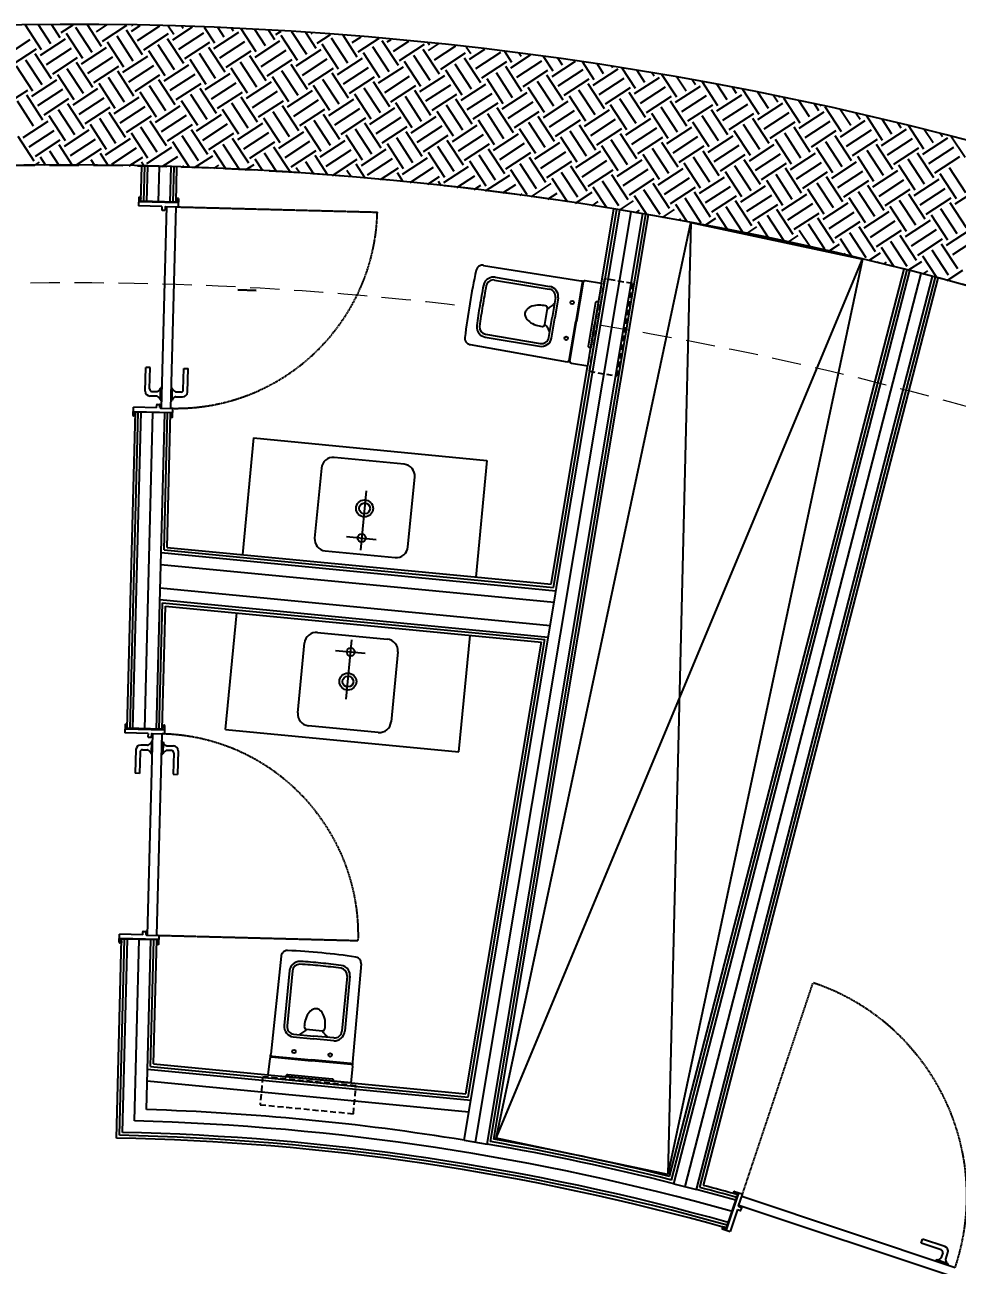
# Model space of a CAD drawing. Header units: millimetres. Extents: x 132785 to 150483, y 90225 to 103753.
# Drawn here: x 135701 to 136099, y 94229 to 94759 of the extents above; entities that cross this region are included whole.
import ezdxf
from ezdxf.enums import TextEntityAlignment as Align

# ---------------------------------------------------------------- set-up
doc = ezdxf.new("R2010")
doc.units = ezdxf.units.MM
doc.linetypes.add('061-GZM-AP-100$0$DASHDOTX2', pattern=[50.8, 25.4, -12.7, 0, -12.7])
doc.linetypes.add('061-GZM-AP-100$0$HIDDEN', pattern=[0.375, 0.25, -0.125])
for name, color, linetype in [('061-GZM-AP-100$0$A-door-tag', 223, 'Continuous'), ('061-GZM-AP-100$0$A-kapi', 2, 'Continuous'), ('061-GZM-AP-100$0$A-wc', 11, 'Continuous')]:
    doc.layers.add(name, color=color, linetype=linetype)
doc.layers.add('061-GZM-AP-100$0$A-kiris', color=252, linetype='Continuous', lineweight=0)
doc.styles.add('061-GZM-AP-100$0$romans', font='romans.shx')

msp = doc.modelspace()

# ---------------------------------------------------------------- linework, layer by layer
at = {"color": 253}
for p, q in [((135708.516, 94747.997), (135701.601, 94758.584)), ((135712.503, 94750.601), (135707.249, 94758.646)), ((135716.491, 94753.205), (135712.911, 94758.686)), ((135716.952, 94755.402), (135722.011, 94758.707)), ((135726.094, 94744.308), (135719.149, 94754.941)), ((135730.081, 94746.913), (135723.136, 94757.546)), ((135734.069, 94749.517), (135728.078, 94758.69)), ((135731.925, 94755.702), (135736.404, 94758.627)), ((135734.53, 94751.714), (135744.942, 94758.515)), ((135751.646, 94745.829), (135744.702, 94756.462)), ((135746.899, 94756.001), (135750.594, 94758.414)), ((135747.36, 94758.198), (135747.177, 94758.478)), ((135749.503, 94752.013), (135759.013, 94758.225)), ((135752.107, 94748.026), (135762.74, 94754.971)), ((135764.938, 94754.51), (135762.573, 94758.131)), ((135764.477, 94752.312), (135772.894, 94757.81)), ((135767.081, 94748.325), (135777.714, 94755.27)), ((135768.925, 94757.114), (135768.373, 94757.959)), ((135782.515, 94750.821), (135778.073, 94757.622)), ((135782.054, 94748.624), (135792.687, 94755.569)), ((135786.503, 94753.426), (135783.914, 94757.39)), ((135790.49, 94756.03), (135789.769, 94757.133)), ((135800.093, 94747.133), (135793.682, 94756.95)), ((135804.08, 94749.737), (135799.563, 94756.654)), ((135808.068, 94752.342), (135805.46, 94756.335)), ((135808.529, 94754.539), (135810.805, 94756.025)), ((135821.658, 94746.049), (135815.323, 94755.749)), ((135825.646, 94748.653), (135821.262, 94755.365)), ((135823.502, 94754.838), (135824.023, 94755.178)), ((135693.082, 94745.5), (135703.715, 94752.445)), ((135708.055, 94745.799), (135718.688, 94752.744)), ((135743.672, 94740.62), (135736.727, 94751.253)), ((135747.659, 94743.224), (135740.714, 94753.857)), ((135765.237, 94739.536), (135758.292, 94750.169)), ((135769.224, 94742.14), (135762.279, 94752.773)), ((135769.685, 94744.338), (135780.318, 94751.282)), ((135784.659, 94744.637), (135795.292, 94751.581)), ((135799.632, 94744.936), (135810.265, 94751.881)), ((135817.671, 94743.445), (135810.726, 94754.078)), ((135826.107, 94750.851), (135831.877, 94754.62)), ((135835.248, 94739.757), (135828.304, 94750.39)), ((135839.236, 94742.361), (135832.291, 94752.994)), ((135843.223, 94744.965), (135837.179, 94754.219)), ((135841.08, 94751.15), (135844.843, 94753.608)), ((135843.684, 94747.162), (135852.55, 94752.953)), ((135860.801, 94741.277), (135853.856, 94751.91)), ((135856.053, 94751.449), (135857.658, 94752.497)), ((135858.658, 94747.461), (135865.276, 94751.784)), ((135861.262, 94743.474), (135871.895, 94750.419)), ((135874.092, 94749.958), (135873.425, 94750.979)), ((135873.631, 94747.76), (135877.859, 94750.522)), ((135876.235, 94743.773), (135885.342, 94749.721)), ((135695.686, 94741.513), (135706.319, 94748.458)), ((135712.803, 94735.628), (135705.858, 94746.261)), ((135710.659, 94741.812), (135721.292, 94748.757)), ((135713.264, 94737.825), (135723.897, 94744.769)), ((135725.633, 94742.111), (135736.266, 94749.056)), ((135728.237, 94738.124), (135738.87, 94745.069)), ((135743.211, 94738.423), (135753.844, 94745.368)), ((135761.249, 94736.932), (135754.305, 94747.565)), ((135782.814, 94735.848), (135775.87, 94746.481)), ((135786.802, 94738.452), (135779.857, 94749.085)), ((135787.263, 94740.649), (135797.896, 94747.594)), ((135804.38, 94734.764), (135797.435, 94745.397)), ((135802.236, 94740.948), (135812.869, 94747.893)), ((135817.21, 94741.248), (135827.843, 94748.192)), ((135819.814, 94737.26), (135830.447, 94744.205)), ((135834.787, 94737.559), (135845.42, 94744.504)), ((135852.826, 94736.068), (135845.882, 94746.701)), ((135856.814, 94738.673), (135849.869, 94749.306)), ((135874.391, 94734.984), (135867.447, 94745.617)), ((135878.379, 94737.589), (135871.434, 94748.222)), ((135878.84, 94739.786), (135889.473, 94746.73)), ((135895.956, 94733.9), (135889.012, 94744.533)), ((135891.67, 94746.269), (135889.734, 94749.233)), ((135891.209, 94744.072), (135897.704, 94748.314)), ((135893.813, 94740.085), (135904.446, 94747.03)), ((135909.248, 94742.581), (135906.171, 94747.292)), ((135908.787, 94740.384), (135917.21, 94745.885)), ((135913.235, 94745.185), (135912.368, 94746.512)), ((135926.825, 94738.893), (135922.739, 94745.15)), ((135930.813, 94741.497), (135928.986, 94744.294)), ((135704.828, 94730.419), (135697.883, 94741.052)), ((135708.815, 94733.023), (135701.87, 94743.656)), ((135726.393, 94729.335), (135719.448, 94739.968)), ((135730.38, 94731.939), (135723.436, 94742.572)), ((135730.841, 94734.136), (135741.474, 94741.081)), ((135747.958, 94728.251), (135741.013, 94738.884)), ((135745.815, 94734.436), (135756.448, 94741.38)), ((135760.788, 94734.735), (135771.421, 94741.679)), ((135778.827, 94733.244), (135771.882, 94743.877)), ((135796.405, 94729.555), (135789.46, 94740.188)), ((135800.392, 94732.16), (135793.447, 94742.793)), ((135804.841, 94736.961), (135815.474, 94743.906)), ((135817.97, 94728.471), (135811.025, 94739.104)), ((135821.957, 94731.076), (135815.013, 94741.709)), ((135822.418, 94733.273), (135833.051, 94740.218)), ((135837.392, 94733.572), (135848.025, 94740.517)), ((135852.365, 94733.871), (135862.998, 94740.816)), ((135870.404, 94732.38), (135863.459, 94743.013)), ((135887.982, 94728.692), (135881.037, 94739.325)), ((135891.969, 94731.296), (135885.024, 94741.929)), ((135896.417, 94736.097), (135907.05, 94743.042)), ((135913.534, 94730.212), (135906.589, 94740.845)), ((135911.391, 94736.397), (135922.024, 94743.341)), ((135913.995, 94732.409), (135924.628, 94739.354)), ((135926.364, 94736.696), (135936.391, 94743.244)), ((135928.969, 94732.708), (135939.602, 94739.653)), ((135944.403, 94735.205), (135939.442, 94742.801)), ((135943.942, 94733.007), (135954.575, 94739.952)), ((135948.391, 94737.809), (135945.741, 94741.866)), ((135952.378, 94740.413), (135952.059, 94740.901)), ((135961.981, 94731.516), (135956.283, 94740.24)), ((135965.968, 94734.121), (135962.635, 94739.224)), ((135704.367, 94728.222), (135715, 94735.166)), ((135722.406, 94726.731), (135715.461, 94737.364)), ((135739.983, 94723.042), (135733.039, 94733.675)), ((135743.971, 94725.647), (135737.026, 94736.28)), ((135748.419, 94730.448), (135759.052, 94737.393)), ((135765.536, 94724.563), (135758.591, 94735.196)), ((135763.393, 94730.747), (135774.026, 94737.692)), ((135765.997, 94726.76), (135776.63, 94733.705)), ((135778.366, 94731.046), (135788.999, 94737.991)), ((135780.97, 94727.059), (135791.603, 94734.004)), ((135795.944, 94727.358), (135806.577, 94734.303)), ((135813.982, 94725.867), (135807.038, 94736.5)), ((135835.548, 94724.783), (135828.603, 94735.416)), ((135839.535, 94727.387), (135832.59, 94738.02)), ((135839.996, 94729.585), (135850.629, 94736.529)), ((135857.113, 94723.699), (135850.168, 94734.332)), ((135854.969, 94729.884), (135865.602, 94736.828)), ((135869.943, 94730.183), (135880.576, 94737.127)), ((135905.559, 94725.003), (135898.615, 94735.636)), ((135909.547, 94727.608), (135902.602, 94738.241)), ((135927.125, 94723.919), (135920.18, 94734.552)), ((135931.112, 94726.524), (135924.167, 94737.157)), ((135931.573, 94728.721), (135942.206, 94735.666)), ((135946.546, 94729.02), (135957.179, 94735.965)), ((135961.52, 94729.319), (135972.153, 94736.264)), ((135969.956, 94736.725), (135969.008, 94738.176)), ((135979.559, 94727.828), (135973.268, 94737.46)), ((135983.546, 94730.432), (135979.675, 94736.359)), ((135987.533, 94733.037), (135986.103, 94735.227)), ((135997.136, 94724.14), (135990.4, 94734.453)), ((135691.998, 94723.935), (135702.631, 94730.88)), ((135709.114, 94718.05), (135702.17, 94728.683)), ((135706.971, 94724.234), (135717.604, 94731.179)), ((135721.945, 94724.533), (135732.578, 94731.478)), ((135757.561, 94719.354), (135750.616, 94729.987)), ((135761.548, 94721.958), (135754.604, 94732.591)), ((135779.126, 94718.27), (135772.181, 94728.903)), ((135783.114, 94720.874), (135776.169, 94731.507)), ((135783.575, 94723.072), (135794.208, 94730.016)), ((135798.548, 94723.371), (135809.181, 94730.315)), ((135813.521, 94723.67), (135824.154, 94730.615)), ((135831.56, 94722.179), (135824.615, 94732.812)), ((135849.138, 94718.491), (135842.193, 94729.124)), ((135853.125, 94721.095), (135846.181, 94731.728)), ((135857.574, 94725.896), (135868.207, 94732.841)), ((135874.69, 94720.011), (135867.746, 94730.644)), ((135872.547, 94726.195), (135883.18, 94733.14)), ((135875.151, 94722.208), (135885.784, 94729.153)), ((135887.521, 94726.494), (135898.154, 94733.439)), ((135890.125, 94722.507), (135900.758, 94729.452)), ((135905.098, 94722.806), (135915.731, 94729.751)), ((135923.137, 94721.315), (135916.192, 94731.948)), ((135940.715, 94717.627), (135933.77, 94728.26)), ((135944.702, 94720.231), (135937.758, 94730.864)), ((135948.69, 94722.835), (135941.745, 94733.468)), ((135949.151, 94725.033), (135959.784, 94731.977)), ((135966.267, 94719.147), (135959.323, 94729.78)), ((135964.124, 94725.332), (135974.757, 94732.276)), ((135966.728, 94721.344), (135977.361, 94728.289)), ((135979.098, 94725.631), (135989.731, 94732.576)), ((135981.702, 94721.643), (135992.335, 94728.588)), ((135996.675, 94721.943), (136007.308, 94728.887)), ((136001.124, 94726.744), (135996.864, 94733.266)), ((136005.111, 94729.348), (136003.349, 94732.046)), ((136005.572, 94731.546), (136005.661, 94731.604)), ((136014.714, 94720.452), (136007.769, 94731.085)), ((136018.701, 94723.056), (136014.207, 94729.937)), ((136022.689, 94725.66), (136020.752, 94728.625)), ((135705.127, 94715.446), (135698.182, 94726.079)), ((135709.575, 94720.247), (135720.208, 94727.192)), ((135726.692, 94714.362), (135719.747, 94724.995)), ((135724.549, 94720.546), (135735.182, 94727.491)), ((135727.153, 94716.559), (135737.786, 94723.503)), ((135739.522, 94720.845), (135750.155, 94727.79)), ((135742.127, 94716.858), (135752.76, 94723.803)), ((135757.1, 94717.157), (135767.733, 94724.102)), ((135775.139, 94715.666), (135768.194, 94726.299)), ((135796.704, 94714.582), (135789.759, 94725.215)), ((135800.691, 94717.186), (135793.747, 94727.819)), ((135801.152, 94719.383), (135811.785, 94726.328)), ((135818.269, 94713.498), (135811.324, 94724.131)), ((135816.126, 94719.682), (135826.759, 94726.627)), ((135831.099, 94719.982), (135841.732, 94726.926)), ((135848.677, 94716.293), (135859.31, 94723.238)), ((135866.716, 94714.802), (135859.771, 94725.435)), ((135870.703, 94717.407), (135863.758, 94728.04)), ((135888.281, 94713.718), (135881.336, 94724.351)), ((135892.268, 94716.323), (135885.323, 94726.956)), ((135892.729, 94718.52), (135903.362, 94725.464)), ((135909.846, 94712.634), (135902.901, 94723.267)), ((135907.703, 94718.819), (135918.336, 94725.764)), ((135922.676, 94719.118), (135933.309, 94726.063)), ((135958.293, 94713.939), (135951.348, 94724.572)), ((135962.28, 94716.543), (135955.335, 94727.176)), ((135979.858, 94712.855), (135972.913, 94723.488)), ((135983.845, 94715.459), (135976.9, 94726.092)), ((135984.306, 94717.656), (135994.939, 94724.601)), ((135999.28, 94717.955), (136009.913, 94724.9)), ((136014.253, 94718.254), (136024.886, 94725.199)), ((136023.15, 94727.857), (136023.477, 94728.071)), ((136032.292, 94716.763), (136025.347, 94727.396)), ((136036.279, 94719.368), (136031.711, 94726.362)), ((136040.267, 94721.972), (136038.317, 94724.957)), ((136040.728, 94724.169), (136041.035, 94724.37)), ((136049.87, 94713.075), (136042.925, 94723.708)), ((135718.717, 94709.153), (135711.773, 94719.786)), ((135722.705, 94711.757), (135715.76, 94722.39)), ((135740.282, 94708.069), (135733.338, 94718.702)), ((135744.27, 94710.673), (135737.325, 94721.306)), ((135744.731, 94712.87), (135755.364, 94719.815)), ((135759.704, 94713.17), (135770.337, 94720.114)), ((135774.678, 94713.469), (135785.311, 94720.413)), ((135792.716, 94711.978), (135785.772, 94722.611)), ((135810.294, 94708.289), (135803.349, 94718.922)), ((135814.282, 94710.894), (135807.337, 94721.527)), ((135818.73, 94715.695), (135829.363, 94722.64)), ((135831.859, 94707.205), (135824.915, 94717.838)), ((135835.847, 94709.81), (135828.902, 94720.443)), ((135833.703, 94715.994), (135844.336, 94722.939)), ((135836.308, 94712.007), (135846.941, 94718.952)), ((135851.281, 94712.306), (135861.914, 94719.251)), ((135866.255, 94712.605), (135876.888, 94719.55)), ((135884.293, 94711.114), (135877.349, 94721.747)), ((135901.871, 94707.426), (135894.926, 94718.059)), ((135905.859, 94710.03), (135898.914, 94720.663)), ((135910.307, 94714.831), (135920.94, 94721.776)), ((135927.424, 94708.946), (135920.479, 94719.579)), ((135925.28, 94715.131), (135935.913, 94722.075)), ((135927.885, 94711.143), (135938.518, 94718.088)), ((135940.254, 94715.43), (135950.887, 94722.374)), ((135942.858, 94711.442), (135953.491, 94718.387)), ((135957.832, 94711.741), (135968.465, 94718.686)), ((135975.87, 94710.25), (135968.926, 94720.883)), ((135997.435, 94709.166), (135990.491, 94719.799)), ((136001.423, 94711.771), (135994.478, 94722.404)), ((136001.884, 94713.968), (136012.517, 94720.913)), ((136019.001, 94708.082), (136012.056, 94718.715)), ((136016.857, 94714.267), (136027.49, 94721.212)), ((136031.831, 94714.566), (136042.464, 94721.511)), ((136053.857, 94715.679), (136049.379, 94722.535)), ((136049.409, 94710.878), (136060.042, 94717.822)), ((136057.844, 94718.284), (136056.049, 94721.032)), ((136058.305, 94720.481), (136058.346, 94720.507)), ((136067.447, 94709.387), (136060.509, 94720.01)), ((136071.435, 94711.991), (136067.22, 94718.444)), ((135700.679, 94710.644), (135711.312, 94717.589)), ((135703.283, 94706.657), (135713.916, 94713.601)), ((135718.256, 94706.956), (135728.889, 94713.9)), ((135736.295, 94705.465), (135729.35, 94716.098)), ((135753.873, 94701.776), (135746.928, 94712.409)), ((135757.86, 94704.381), (135750.915, 94715.014)), ((135761.848, 94706.985), (135754.903, 94717.618)), ((135762.309, 94709.182), (135772.942, 94716.127)), ((135779.425, 94703.297), (135772.481, 94713.93)), ((135777.282, 94709.481), (135787.915, 94716.426)), ((135779.886, 94705.494), (135790.519, 94712.439)), ((135792.255, 94709.78), (135802.888, 94716.725)), ((135794.86, 94705.793), (135805.493, 94712.738)), ((135809.833, 94706.092), (135820.466, 94713.037)), ((135827.872, 94704.601), (135820.927, 94715.234)), ((135849.437, 94703.517), (135842.492, 94714.15)), ((135853.424, 94706.121), (135846.48, 94716.754)), ((135853.885, 94708.319), (135864.518, 94715.263)), ((135871.002, 94702.433), (135864.057, 94713.066)), ((135868.859, 94708.618), (135879.492, 94715.562)), ((135883.832, 94708.917), (135894.465, 94715.861)), ((135919.449, 94703.737), (135912.504, 94714.37)), ((135923.436, 94706.342), (135916.492, 94716.975)), ((135941.014, 94702.653), (135934.069, 94713.286)), ((135945.001, 94705.258), (135938.057, 94715.891)), ((135945.462, 94707.455), (135956.095, 94714.4)), ((135960.436, 94707.754), (135971.069, 94714.699)), ((135975.409, 94708.053), (135986.042, 94714.998)), ((135993.448, 94706.562), (135986.503, 94717.195)), ((136011.026, 94702.874), (136004.081, 94713.507)), ((136015.013, 94705.478), (136008.068, 94716.111)), ((136019.462, 94710.28), (136030.095, 94717.224)), ((136032.591, 94701.79), (136025.646, 94712.423)), ((136036.578, 94704.394), (136029.634, 94715.027)), ((136034.435, 94710.579), (136045.068, 94717.523)), ((136037.039, 94706.591), (136047.672, 94713.536)), ((136052.013, 94706.89), (136062.646, 94713.835)), ((136066.986, 94707.189), (136077.619, 94714.134)), ((136075.422, 94714.595), (136073.956, 94716.841)), ((136085.025, 94705.698), (136078.46, 94715.75)), ((136089.012, 94708.303), (136085.238, 94714.081)), ((136093, 94710.907), (136092.043, 94712.372)), ((135705.426, 94700.472), (135698.481, 94711.105)), ((135705.887, 94702.669), (135716.52, 94709.614)), ((135721.748, 94698.707), (135716.059, 94707.417)), ((135720.861, 94702.968), (135731.494, 94709.913)), ((135735.834, 94703.267), (135746.467, 94710.212)), ((135771.45, 94698.088), (135764.506, 94708.721)), ((135775.438, 94700.692), (135768.493, 94711.325)), ((135793.016, 94697.004), (135786.071, 94707.637)), ((135797.003, 94699.608), (135790.058, 94710.241)), ((135797.464, 94701.806), (135808.097, 94708.75)), ((135812.437, 94702.105), (135823.07, 94709.049)), ((135827.411, 94702.404), (135838.044, 94709.349)), ((135845.45, 94700.913), (135838.505, 94711.546)), ((135863.027, 94697.225), (135856.083, 94707.858)), ((135867.015, 94699.829), (135860.07, 94710.462)), ((135871.463, 94704.63), (135882.096, 94711.575)), ((135888.58, 94698.745), (135881.635, 94709.378)), ((135886.437, 94704.929), (135897.07, 94711.874)), ((135889.041, 94700.942), (135899.674, 94707.887)), ((135901.41, 94705.228), (135912.043, 94712.173)), ((135904.014, 94701.241), (135914.647, 94708.186)), ((135918.988, 94701.54), (135929.621, 94708.485)), ((135937.027, 94700.049), (135930.082, 94710.682)), ((135958.592, 94698.965), (135951.647, 94709.598)), ((135962.579, 94701.569), (135955.634, 94712.202)), ((135963.04, 94703.767), (135973.673, 94710.711)), ((135980.157, 94697.881), (135973.212, 94708.514)), ((135978.014, 94704.066), (135988.647, 94711.01)), ((135992.987, 94704.365), (136003.62, 94711.31)), ((135995.591, 94700.377), (136006.224, 94707.322)), ((136010.565, 94700.677), (136021.198, 94707.621)), ((136028.604, 94699.186), (136021.659, 94709.819)), ((136050.169, 94698.102), (136043.224, 94708.735)), ((136054.156, 94700.706), (136047.211, 94711.339)), ((136054.617, 94702.903), (136065.25, 94709.848)), ((136071.734, 94697.018), (136064.789, 94707.651)), ((136069.591, 94703.202), (136080.224, 94710.147)), ((136084.564, 94703.501), (136095.197, 94710.446)), ((136102.603, 94702.01), (136096.594, 94711.21)), ((135710.396, 94698.669), (135708.084, 94702.208)), ((135716.064, 94698.699), (135712.072, 94704.813)), ((135723.465, 94698.981), (135734.098, 94705.926)), ((135736.975, 94698.617), (135733.637, 94703.729)), ((135738.438, 94699.28), (135749.071, 94706.225)), ((135745.938, 94698.49), (135751.676, 94702.237)), ((135753.412, 94699.579), (135764.045, 94706.524)), ((135759.977, 94698.179), (135766.649, 94702.537)), ((135773.819, 94697.739), (135781.622, 94702.836)), ((135787.207, 94697.188), (135782.083, 94705.033)), ((135808.817, 94696.036), (135803.649, 94703.949)), ((135814.581, 94695.92), (135807.636, 94706.553)), ((135815.042, 94698.117), (135825.675, 94705.062)), ((135830.648, 94694.544), (135825.214, 94702.865)), ((135830.015, 94698.416), (135840.648, 94705.361)), ((135844.989, 94698.716), (135855.622, 94705.66)), ((135862.566, 94695.027), (135873.199, 94701.972)), ((135880.605, 94693.536), (135873.66, 94704.169)), ((135884.593, 94696.141), (135877.648, 94706.774)), ((135902.17, 94692.452), (135895.226, 94703.085)), ((135906.158, 94695.057), (135899.213, 94705.69)), ((135906.619, 94697.254), (135917.252, 94704.198)), ((135923.735, 94691.368), (135916.791, 94702.001)), ((135921.592, 94697.553), (135932.225, 94704.498)), ((135936.566, 94697.852), (135947.199, 94704.797)), ((135954.604, 94696.361), (135947.66, 94706.994)), ((135972.182, 94692.673), (135965.237, 94703.306)), ((135976.169, 94695.277), (135969.225, 94705.91)), ((135980.618, 94700.078), (135991.251, 94707.023)), ((135993.747, 94691.589), (135986.802, 94702.222)), ((135997.735, 94694.193), (135990.79, 94704.826)), ((135998.196, 94696.39), (136008.829, 94703.335)), ((136013.169, 94696.689), (136023.802, 94703.634)), ((136028.143, 94696.988), (136038.776, 94703.933)), ((136046.181, 94695.497), (136039.237, 94706.13)), ((136063.759, 94691.809), (136056.814, 94702.442)), ((136067.746, 94694.413), (136060.802, 94705.046)), ((136072.195, 94699.215), (136082.828, 94706.159)), ((136089.311, 94693.329), (136082.367, 94703.962)), ((136087.168, 94699.514), (136097.801, 94706.459)), ((136089.773, 94695.526), (136100.406, 94702.471)), ((135705.503, 94698.626), (135707.623, 94700.011)), ((135731.252, 94698.67), (135729.649, 94701.124)), ((135750.915, 94683.392), (135751.307, 94698.387)), ((135752.308, 94698.366), (135751.215, 94700.04)), ((135752.164, 94683.36), (135752.557, 94698.36)), ((135753.414, 94683.327), (135753.807, 94698.333)), ((135763.411, 94683.065), (135763.803, 94698.071)), ((135764.66, 94683.032), (135765.053, 94698.033)), ((135765.91, 94683), (135766.302, 94697.995)), ((135768.306, 94697.93), (135769.253, 94698.549)), ((135782.033, 94697.416), (135784.227, 94698.848)), ((135795.576, 94696.78), (135799.2, 94699.147)), ((135802.901, 94696.384), (135799.661, 94701.345)), ((135818.712, 94695.401), (135817.239, 94697.656)), ((135824.672, 94694.985), (135821.226, 94700.261)), ((135832.619, 94694.429), (135843.252, 94701.374)), ((135840.648, 94693.75), (135838.804, 94696.572)), ((135846.67, 94693.238), (135842.791, 94699.177)), ((135847.593, 94694.728), (135858.226, 94701.673)), ((135853.136, 94692.66), (135860.83, 94697.686)), ((135865.791, 94691.445), (135875.804, 94697.985)), ((135880.144, 94691.339), (135890.777, 94698.284)), ((135898.183, 94689.848), (135891.238, 94700.481)), ((135915.761, 94686.16), (135908.816, 94696.793)), ((135919.748, 94688.764), (135912.803, 94699.397)), ((135924.196, 94693.565), (135934.829, 94700.51)), ((135941.313, 94687.68), (135934.368, 94698.313)), ((135939.17, 94693.865), (135949.803, 94700.809)), ((135941.774, 94689.877), (135952.407, 94696.822)), ((135954.143, 94694.164), (135964.776, 94701.108)), ((135956.748, 94690.176), (135967.381, 94697.121)), ((135971.721, 94690.475), (135982.354, 94697.42)), ((135989.76, 94688.984), (135982.815, 94699.617)), ((136011.325, 94687.9), (136004.38, 94698.533)), ((136015.312, 94690.505), (136008.368, 94701.138)), ((136015.773, 94692.702), (136026.406, 94699.647)), ((136032.89, 94686.816), (136025.945, 94697.449)), ((136030.747, 94693.001), (136041.38, 94699.946)), ((136045.72, 94693.3), (136056.353, 94700.245)), ((136063.298, 94689.612), (136073.931, 94696.556)), ((136081.337, 94688.121), (136074.392, 94698.754)), ((136085.324, 94690.725), (136078.379, 94701.358)), ((136102.902, 94687.037), (136095.957, 94697.67)), ((135856.747, 94692.325), (135856.382, 94692.884)), ((135862.817, 94691.74), (135860.369, 94695.488)), ((135873.313, 94690.669), (135878.408, 94693.997)), ((135879.092, 94690.046), (135877.947, 94691.8)), ((135885.734, 94689.302), (135893.381, 94694.296)), ((135898.016, 94687.843), (135908.355, 94694.595)), ((135932.918, 94683.115), (135926.394, 94693.104)), ((135937.326, 94685.076), (135930.381, 94695.709)), ((135954.903, 94681.387), (135947.959, 94692.02)), ((135958.891, 94683.992), (135951.946, 94694.625)), ((135959.352, 94686.189), (135969.985, 94693.134)), ((135974.325, 94686.488), (135984.958, 94693.433)), ((135989.299, 94686.787), (135999.932, 94693.732)), ((136007.338, 94685.296), (136000.393, 94695.929)), ((136024.915, 94681.608), (136017.971, 94692.241)), ((136028.903, 94684.212), (136021.958, 94694.845)), ((136033.351, 94689.014), (136043.984, 94695.958)), ((136050.468, 94683.128), (136043.523, 94693.761)), ((136048.325, 94689.313), (136058.958, 94696.257)), ((136050.929, 94685.325), (136061.562, 94692.27)), ((136065.902, 94685.624), (136076.535, 94692.569)), ((136080.876, 94685.923), (136091.509, 94692.868)), ((136098.914, 94684.432), (136091.97, 94695.065)), ((135893.12, 94688.437), (135895.986, 94690.309)), ((135905.32, 94686.925), (135910.959, 94690.608)), ((135912.576, 94685.976), (135913.563, 94686.621)), ((135917.387, 94685.326), (135925.933, 94690.907)), ((135924.565, 94684.325), (135928.537, 94686.92)), ((135936.426, 94682.592), (135943.51, 94687.219)), ((135949.781, 94680.521), (135943.971, 94689.416)), ((135972.481, 94677.699), (135965.536, 94688.332)), ((135976.469, 94680.303), (135969.524, 94690.936)), ((135976.93, 94682.501), (135987.563, 94689.445)), ((135994.046, 94676.615), (135987.102, 94687.248)), ((135991.903, 94682.8), (136002.536, 94689.744)), ((136006.877, 94683.099), (136017.51, 94690.044)), ((136009.481, 94679.111), (136020.114, 94686.056)), ((136024.454, 94679.411), (136035.087, 94686.355)), ((136042.493, 94677.92), (136035.548, 94688.553)), ((136046.48, 94680.524), (136039.536, 94691.157)), ((136064.058, 94676.836), (136057.113, 94687.469)), ((136068.045, 94679.44), (136061.101, 94690.073)), ((136068.507, 94681.637), (136079.14, 94688.582)), ((136085.623, 94675.752), (136078.678, 94686.385)), ((136083.48, 94681.936), (136094.113, 94688.881)), ((136098.453, 94682.235), (136109.086, 94689.18)), ((135765.91, 94683), (135750.915, 94683.392)), ((135765.91, 94683), (135750.915, 94683.392)), ((135943.484, 94681.513), (135946.115, 94683.232)), ((135955.149, 94679.652), (135961.088, 94683.531)), ((135966.795, 94677.697), (135961.549, 94685.728)), ((135983.963, 94674.635), (135979.127, 94682.04)), ((135990.059, 94674.011), (135983.114, 94684.644)), ((135994.507, 94678.812), (136005.14, 94685.757)), ((136007.637, 94670.323), (136000.692, 94680.956)), ((136011.624, 94672.927), (136004.679, 94683.56)), ((136012.085, 94675.124), (136022.718, 94682.069)), ((136027.059, 94675.423), (136037.692, 94682.368)), ((136042.032, 94675.722), (136052.665, 94682.667)), ((136060.071, 94674.231), (136053.126, 94684.864)), ((136077.648, 94670.543), (136070.704, 94681.176)), ((136081.636, 94673.147), (136074.691, 94683.78)), ((136086.084, 94677.949), (136096.717, 94684.893)), ((136103.201, 94672.063), (136096.256, 94682.696)), ((135898.666, 94281.004), (135965.098, 94677.988)), ((135900.104, 94282.024), (135966.33, 94677.776)), ((135901.542, 94283.043), (135967.562, 94677.564)), ((135925.969, 94519.9), (135952.768, 94680.04)), ((135927.01, 94518.544), (135954.001, 94679.84)), ((135928.877, 94522.131), (135955.235, 94679.638)), ((135962.092, 94678.498), (135963.692, 94679.543)), ((135973.57, 94676.514), (135978.666, 94679.842)), ((135980.402, 94675.288), (135981.27, 94675.855)), ((135991.699, 94673.186), (135996.243, 94676.154)), ((136001.291, 94671.329), (135996.705, 94678.351)), ((136025.214, 94666.634), (136018.27, 94677.267)), ((136029.202, 94669.239), (136022.257, 94679.872)), ((136029.663, 94671.436), (136040.296, 94678.381)), ((136046.779, 94665.55), (136039.835, 94676.183)), ((136044.636, 94671.735), (136055.269, 94678.68)), ((136059.61, 94672.034), (136070.243, 94678.979)), ((136095.226, 94666.855), (136088.281, 94677.488)), ((136099.214, 94669.459), (136092.269, 94680.092)), ((135902.476, 94283.559), (135985.539, 94674.343)), ((135985.539, 94674.343), (135975.837, 94267.965)), ((135985.539, 94674.343), (136058.901, 94658.75)), ((136058.901, 94658.75), (135985.539, 94674.343)), ((135998.425, 94671.891), (135998.848, 94672.167)), ((136009.549, 94669.676), (136013.821, 94672.466)), ((136018.786, 94667.768), (136014.282, 94674.663)), ((136036.452, 94663.944), (136031.86, 94670.975)), ((136042.792, 94662.946), (136035.847, 94673.579)), ((136047.241, 94667.748), (136057.874, 94674.692)), ((136064.357, 94661.862), (136057.412, 94672.495)), ((136062.214, 94668.047), (136072.847, 94674.991)), ((136064.818, 94664.059), (136075.451, 94671.004)), ((136077.187, 94668.346), (136087.82, 94675.29)), ((136079.792, 94664.358), (136090.425, 94671.303)), ((136094.765, 94664.657), (136105.398, 94671.602)), ((136016.174, 94668.314), (136016.426, 94668.478)), ((136027.131, 94665.99), (136031.399, 94668.778)), ((136033.657, 94664.564), (136034.003, 94664.79)), ((136044.454, 94662.135), (136048.977, 94665.089)), ((136054.298, 94659.846), (136049.438, 94667.287)), ((136060.37, 94659.258), (136053.425, 94669.891)), ((136077.948, 94655.57), (136071.003, 94666.203)), ((136081.935, 94658.174), (136074.99, 94668.807)), ((136082.396, 94660.371), (136093.029, 94667.316)), ((136099.513, 94654.486), (136092.568, 94665.119)), ((136097.369, 94660.67), (136108.002, 94667.615)), ((136050.885, 94660.648), (136051.581, 94661.102)), ((136061.527, 94658.118), (136066.554, 94661.401)), ((136072.329, 94655.463), (136067.015, 94663.598)), ((136090.554, 94650.784), (136084.593, 94659.91)), ((136095.525, 94651.881), (136088.581, 94662.514)), ((135902.476, 94283.559), (136058.901, 94658.75)), ((136058.901, 94658.75), (135975.837, 94267.965)), ((135976.48, 94267.114), (136076.634, 94654.38)), ((136067.867, 94656.57), (136069.159, 94657.414)), ((136078.359, 94653.942), (136084.132, 94657.713)), ((135977.379, 94265.599), (136077.844, 94654.067)), ((135978.278, 94264.082), (136079.054, 94653.754)), ((135987.96, 94261.578), (136088.736, 94651.251)), ((135989.481, 94262.469), (136089.946, 94650.938)), ((135991.002, 94263.358), (136091.156, 94650.625)), ((136084.611, 94652.337), (136086.736, 94653.725)), ((136094.958, 94649.615), (136101.71, 94654.024)), ((135745.025, 94458.462), (135748.559, 94593.423)), ((135746.274, 94458.429), (135749.808, 94593.39)), ((135747.524, 94458.397), (135751.058, 94593.358)), ((135763.554, 94593.031), (135748.559, 94593.423)), ((135759.492, 94533.418), (135761.055, 94593.096)), ((135760.772, 94534.55), (135762.304, 94593.063)), ((135762.052, 94535.683), (135763.554, 94593.031)), ((135799.033, 94582.353), (135794.241, 94532.584)), ((135799.033, 94582.353), (135898.573, 94572.769)), ((135827.937, 94569.524), (135825.061, 94539.662)), ((135863.255, 94571.146), (135833.393, 94574.022)), ((135898.573, 94572.769), (135893.78, 94522.999)), ((135864.877, 94535.828), (135867.752, 94565.69)), ((135757.521, 94458.135), (135759.492, 94533.418)), ((135759.492, 94533.418), (135928.05, 94517.188)), ((135760.772, 94534.55), (135927.01, 94518.544)), ((135762.052, 94535.683), (135925.969, 94519.9)), ((135829.559, 94534.206), (135859.421, 94531.331)), ((135759.361, 94528.407), (135927.223, 94512.244)), ((135927.223, 94512.244), (135928.877, 94522.131)), ((135759.098, 94518.386), (135925.568, 94502.357)), ((135758.77, 94458.102), (135760.182, 94512.003)), ((135758.967, 94513.376), (135924.741, 94497.414)), ((135760.182, 94512.003), (135923.287, 94496.298)), ((135888.803, 94282.655), (135927.223, 94512.244)), ((135760.02, 94458.069), (135761.396, 94510.631)), ((135761.396, 94510.631), (135921.833, 94495.182)), ((135787.052, 94457.929), (135791.845, 94507.699)), ((135826.204, 94499.367), (135856.066, 94496.492)), ((135886.592, 94448.344), (135891.384, 94498.114)), ((135890.611, 94301.031), (135923.287, 94496.298)), ((135817.873, 94465.007), (135820.748, 94494.869)), ((135860.564, 94491.035), (135857.689, 94461.174)), ((135889.57, 94302.387), (135921.833, 94495.182)), ((135760.02, 94458.069), (135745.025, 94458.462)), ((135852.232, 94456.676), (135822.37, 94459.551)), ((135787.052, 94457.929), (135886.592, 94448.344)), ((135740.444, 94283.522), (135742.669, 94368.493)), ((135741.726, 94284.747), (135743.918, 94368.46)), ((135757.664, 94368.1), (135742.669, 94368.493)), ((135743.009, 94285.97), (135745.168, 94368.427)), ((135753.267, 94295.705), (135755.165, 94368.166)), ((135754.999, 94314.089), (135756.414, 94368.133)), ((135756.279, 94315.221), (135757.664, 94368.1)), ((135975.837, 94267.965), (135902.476, 94283.559)), ((135975.837, 94267.965), (135902.476, 94283.559)), ((135888.803, 94282.655), (135898.666, 94281.004)), ((135978.278, 94264.082), (135987.96, 94261.578))]:
    msp.add_line(p, q, dxfattribs=at)
at = {"color": 253, "ltscale": 12}
for p, q in [((135758.412, 94683.196), (135758.805, 94698.21)), ((135893.734, 94281.83), (135960.168, 94678.821)), ((135983.119, 94262.83), (136083.895, 94652.502)), ((135752.522, 94458.266), (135756.056, 94593.227)), ((135748.138, 94290.85), (135750.166, 94368.297))]:
    msp.add_line(p, q, dxfattribs=at)
at = {"color": 253, "linetype": '061-GZM-AP-100$0$DASHDOTX2'}
for p, q in [((135847.093, 94559.799), (135843.957, 94527.232)), ((135838.685, 94540.281), (135851.341, 94539.062)), ((135838.532, 94470.898), (135841.668, 94503.466)), ((135834.004, 94491.662), (135846.659, 94490.444))]:
    msp.add_line(p, q, dxfattribs=at)
at = {"color": 253}
for centre, radius in [((135846.372, 94552.31), 3.616), ((135846.373, 94552.31), 2.312), ((135845.153, 94539.658), 1.737), ((135840.472, 94491.04), 1.737), ((135839.254, 94478.388), 3.616), ((135839.255, 94478.388), 2.312)]:
    msp.add_circle(centre, radius, dxfattribs=at)
for centre, radius, start, end in [((135720.849, 93248.707), 1510, 70.5, 150.5), ((135720.849, 93248.707), 1450, 70.5, 150.5), ((135832.914, 94569.045), 5, 84.5, 174.5), ((135862.775, 94566.169), 5, 354.5, 84.5), ((135830.038, 94539.183), 5, 174.5, 264.5), ((135859.9, 94536.308), 5, 264.5, 354.5), ((135825.725, 94494.39), 5, 84.5, 174.5), ((135855.587, 94491.515), 5, 354.5, 84.5), ((135822.85, 94464.528), 5, 174.5, 264.5), ((135852.712, 94461.653), 5, 264.5, 354.5), ((135720.849, 93248.707), 1047.5, 80.773489, 88.226511), ((135720.849, 93248.707), 1036.25, 74.307834, 88.845574), ((135720.849, 93248.707), 1037.5, 74.307834, 88.776125), ((135720.849, 93248.707), 1035, 74.307834, 88.91519), ((135720.849, 93248.707), 1047.5, 75.773489, 80.226511), ((135720.849, 93248.707), 1048.75, 75.841455, 80.158545), ((135720.849, 93248.707), 1050, 75.909259, 80.090741), ((135720.849, 93248.707), 1048.75, 74.272139, 75.158545), ((135720.849, 93248.707), 1050, 74.260205, 75.090741), ((135720.849, 93248.707), 1047.5, 74.272139, 75.226511)]:
    msp.add_arc(centre, radius, start, end, dxfattribs=at)
at = {"color": 253, "ltscale": 12}
msp.add_arc((135720.849, 93248.707), 1042.5, 74.307834, 88.5, dxfattribs=at)
at = {"layer": '061-GZM-AP-100$0$A-kapi', "color": 253}
for p, q in [((135750.03, 94684.911), (135749.939, 94681.417)), ((135759.859, 94681.157), (135749.939, 94681.417)), ((135750.888, 94685.039), (135750.184, 94685.057)), ((135750.185, 94683.191), (135750.208, 94684.046)), ((135750.208, 94684.046), (135750.862, 94684.029)), ((135750.933, 94684.097), (135750.939, 94684.332)), ((135750.939, 94684.332), (135750.956, 94684.967)), ((135759.859, 94681.157), (135759.824, 94679.788)), ((135761.254, 94680.921), (135761.238, 94680.331)), ((135761.459, 94681.116), (135766.653, 94680.98)), ((135765.932, 94683.839), (135765.938, 94684.074)), ((135765.938, 94684.074), (135765.954, 94684.709)), ((135766.676, 94683.75), (135766, 94683.768)), ((135766.026, 94684.777), (135766.752, 94684.758)), ((135759.97, 94679.634), (135761.069, 94679.605)), ((135761.244, 94680.566), (135761.223, 94679.751)), ((135757.608, 94595.187), (135757.644, 94596.556)), ((135757.798, 94596.702), (135758.898, 94596.674)), ((135759.013, 94595.35), (135759.044, 94596.52)), ((135747.596, 94591.953), (135747.688, 94595.447)), ((135757.608, 94595.187), (135747.688, 94595.447)), ((135748.446, 94591.781), (135747.742, 94591.799)), ((135747.841, 94593.662), (135747.818, 94592.807)), ((135747.818, 94592.807), (135748.472, 94592.79)), ((135747.841, 94593.662), (135764.305, 94593.231)), ((135748.524, 94592.084), (135748.518, 94591.849)), ((135748.54, 94592.718), (135748.524, 94592.084)), ((135759.208, 94595.145), (135764.402, 94595.009)), ((135759.558, 94595.136), (135764.402, 94595.009)), ((135763.526, 94591.956), (135763.509, 94591.321)), ((135763.532, 94592.191), (135763.526, 94591.956)), ((135763.577, 94591.249), (135764.303, 94591.23)), ((135764.279, 94592.241), (135763.604, 94592.259)), ((135764.457, 94591.376), (135764.548, 94594.855)), ((135744.14, 94459.981), (135744.049, 94456.487)), ((135744.998, 94460.108), (135744.294, 94460.127)), ((135744.295, 94458.261), (135744.318, 94459.116)), ((135744.295, 94458.261), (135760.76, 94457.83)), ((135744.318, 94459.116), (135744.971, 94459.099)), ((135745.043, 94459.167), (135745.06, 94459.802)), ((135745.06, 94459.802), (135745.066, 94460.037)), ((135760.042, 94458.909), (135760.048, 94459.144)), ((135760.048, 94459.144), (135760.064, 94459.779)), ((135760.785, 94458.82), (135760.11, 94458.837)), ((135760.136, 94459.847), (135760.862, 94459.828)), ((135761.008, 94459.674), (135760.917, 94456.195)), ((135753.969, 94456.227), (135744.049, 94456.487)), ((135753.969, 94456.227), (135753.934, 94454.858)), ((135754.08, 94454.704), (135755.179, 94454.675)), ((135755.364, 94455.991), (135755.333, 94454.821)), ((135755.569, 94456.185), (135760.763, 94456.049)), ((135755.919, 94456.176), (135760.763, 94456.049)), ((135741.706, 94367.023), (135741.798, 94370.516)), ((135751.718, 94370.257), (135741.798, 94370.516)), ((135741.951, 94368.732), (135741.928, 94367.877)), ((135751.718, 94370.257), (135751.754, 94371.626)), ((135751.908, 94371.772), (135753.008, 94371.743)), ((135753.123, 94370.42), (135753.138, 94371.01)), ((135753.132, 94370.775), (135753.154, 94371.59)), ((135753.318, 94370.215), (135758.512, 94370.079)), ((135742.556, 94366.85), (135741.852, 94366.869)), ((135741.928, 94367.877), (135742.582, 94367.86)), ((135742.644, 94367.553), (135742.628, 94366.918)), ((135742.65, 94367.788), (135742.644, 94367.553)), ((135757.636, 94367.026), (135757.619, 94366.391)), ((135757.642, 94367.261), (135757.636, 94367.026)), ((135757.687, 94366.319), (135758.413, 94366.3)), ((135758.389, 94367.311), (135757.714, 94367.329)), ((136003.803, 94260.026), (136004.033, 94260.714)), ((136004.45, 94259.736), (136003.847, 94259.937)), ((136004.673, 94259.662), (136004.45, 94259.736)), ((136004.975, 94260.347), (136004.761, 94259.706)), ((136005.973, 94254.589), (136007.618, 94259.517)), ((136005.467, 94253.071), (136002.325, 94243.657)), ((136005.467, 94253.071), (136006.766, 94252.637)), ((136006.1, 94254.336), (136006.659, 94254.149)), ((136006.437, 94254.223), (136007.21, 94253.965)), ((136006.956, 94252.732), (136007.304, 94253.776)), ((135999.138, 94245.622), (135998.915, 94244.954)), ((135999.01, 94244.764), (136002.325, 94243.657)), ((135999.829, 94245.465), (135999.226, 94245.666)), ((136000.052, 94245.39), (135999.829, 94245.465)), ((135999.889, 94244.681), (136000.096, 94245.302)), ((136000.7, 94244.411), (135999.889, 94244.681))]:
    msp.add_line(p, q, dxfattribs=at)
at = {"layer": '061-GZM-AP-100$0$A-kapi', "color": 253, "ltscale": 3}
for p, q in [((135766.65, 94682.76), (135750.185, 94683.191)), ((135765.91, 94683), (135750.915, 94683.392)), ((135761.849, 94681.105), (135759.598, 94595.135)), ((135765.857, 94681), (135763.606, 94595.03)), ((135766.676, 94683.75), (135766.65, 94682.76)), ((135766.898, 94684.604), (135766.807, 94681.126)), ((135752.801, 94602.316), (135753.066, 94612.421)), ((135754.867, 94612.373), (135753.066, 94612.421)), ((135754.628, 94603.269), (135754.867, 94612.373)), ((135769.004, 94602.893), (135769.243, 94611.997)), ((135769.243, 94611.997), (135771.043, 94611.95)), ((135770.779, 94601.845), (135771.043, 94611.95)), ((135755.603, 94602.243), (135757.712, 94602.187)), ((135759.213, 94598.644), (135759.344, 94603.646)), ((135764.184, 94598.514), (135764.315, 94603.516)), ((135767.977, 94601.919), (135765.868, 94601.974)), ((135757.66, 94600.186), (135754.75, 94600.263)), ((135765.815, 94599.973), (135768.725, 94599.897)), ((135763.554, 94593.031), (135748.559, 94593.423)), ((135764.279, 94592.241), (135764.305, 94593.231)), ((135760.02, 94458.069), (135745.025, 94458.462)), ((135760.785, 94458.82), (135760.76, 94457.83)), ((135753.708, 94370.205), (135755.959, 94456.175)), ((135757.716, 94370.1), (135759.967, 94456.07)), ((135748.796, 94449.359), (135748.532, 94439.255)), ((135750.571, 94448.312), (135750.332, 94439.208)), ((135753.76, 94451.232), (135750.849, 94451.308)), ((135751.597, 94449.286), (135753.707, 94449.231)), ((135755.391, 94452.691), (135755.26, 94447.688)), ((135760.362, 94452.561), (135760.231, 94447.558)), ((135763.972, 94448.962), (135761.862, 94449.017)), ((135761.915, 94451.018), (135764.825, 94450.942)), ((135764.946, 94447.935), (135764.708, 94438.831)), ((135766.773, 94448.889), (135766.509, 94438.784)), ((135750.332, 94439.208), (135748.532, 94439.255)), ((135764.708, 94438.831), (135766.509, 94438.784)), ((135758.415, 94368.301), (135741.951, 94368.732)), ((135757.664, 94368.1), (135742.669, 94368.493)), ((135758.389, 94367.311), (135758.415, 94368.301)), ((135758.567, 94366.446), (135758.658, 94369.925)), ((136005.914, 94260.034), (136000.7, 94244.411)), ((136005.469, 94259.396), (136000.72, 94245.167)), ((136004.223, 94260.809), (136007.524, 94259.707)), ((136004.975, 94260.347), (136005.914, 94260.034)), ((136007.366, 94258.762), (136098.428, 94228.369)), ((136006.097, 94254.959), (136097.159, 94224.566)), ((136083.843, 94238.709), (136084.413, 94240.418)), ((136092.481, 94235.826), (136083.843, 94238.709)), ((136094.001, 94237.218), (136084.413, 94240.418)), ((136095.264, 94229.938), (136090.518, 94231.522)), ((136093.114, 94234.56), (136092.446, 94232.558)), ((136094.344, 94231.924), (136095.266, 94234.685))]:
    msp.add_line(p, q, dxfattribs=at)
at = {"layer": '061-GZM-AP-100$0$A-kapi', "color": 253, "linetype": '061-GZM-AP-100$0$HIDDEN'}
for p, q in [((135765.857, 94681), (135851.828, 94678.749)), ((135757.716, 94370.1), (135843.687, 94367.848)), ((136007.366, 94258.762), (136037.76, 94349.824))]:
    msp.add_line(p, q, dxfattribs=at)
at = {"layer": '061-GZM-AP-100$0$A-kapi', "color": 253}
for centre, radius, start, end in [((135750.18, 94684.907), 0.15, 88.50001, 178.50001), ((135750.863, 94684.099), 0.07, 268.50001, 358.50001), ((135750.886, 94684.969), 0.07, 358.50001, 88.50001), ((135761.454, 94680.916), 0.2, 88.50001, 178.50001), ((135766.002, 94683.838), 0.07, 178.50001, 268.50001), ((135766.024, 94684.707), 0.07, 88.50001, 178.50001), ((135766.748, 94684.608), 0.15, 358.50001, 88.50001), ((135759.973, 94679.784), 0.15, 178.50001, 268.50001), ((135761.073, 94679.755), 0.15, 268.50001, 358.50001), ((135757.794, 94596.553), 0.15, 88.50001, 178.50001), ((135758.894, 94596.524), 0.15, 358.50001, 88.50001), ((135747.746, 94591.949), 0.15, 178.50001, 268.50001), ((135748.448, 94591.851), 0.07, 268.50001, 358.50001), ((135748.471, 94592.72), 0.07, 358.50001, 88.50001), ((135759.213, 94595.345), 0.2, 178.50001, 268.50001), ((135763.579, 94591.319), 0.07, 178.50001, 268.50001), ((135763.602, 94592.189), 0.07, 88.50001, 178.50001), ((135764.307, 94591.38), 0.15, 268.50001, 358.50001), ((135764.398, 94594.859), 0.15, 358.50001, 88.50001), ((135744.29, 94459.977), 0.15, 88.50001, 178.50001), ((135744.973, 94459.169), 0.07, 268.50001, 358.50001), ((135744.996, 94460.038), 0.07, 358.50001, 88.50001), ((135760.112, 94458.907), 0.07, 178.50001, 268.50001), ((135760.134, 94459.777), 0.07, 88.50001, 178.50001), ((135760.858, 94459.678), 0.15, 358.50001, 88.50001), ((135754.083, 94454.854), 0.15, 178.50001, 268.50001), ((135755.183, 94454.825), 0.15, 268.50001, 358.50001), ((135755.564, 94455.985), 0.2, 88.50001, 178.50001), ((135760.767, 94456.199), 0.15, 268.50001, 358.50001), ((135751.904, 94371.622), 0.15, 88.50001, 178.50001), ((135753.004, 94371.593), 0.15, 358.50001, 88.50001), ((135753.323, 94370.415), 0.2, 178.50001, 268.50001), ((135741.856, 94367.019), 0.15, 178.50001, 268.50001), ((135742.558, 94366.92), 0.07, 268.50001, 358.50001), ((135742.581, 94367.79), 0.07, 358.50001, 88.50001), ((135757.689, 94366.389), 0.07, 178.50001, 268.50001), ((135757.712, 94367.259), 0.07, 88.50001, 178.50001), ((135758.417, 94366.45), 0.15, 268.50001, 358.50001), ((136003.869, 94260.003), 0.07, 161.54284, 251.54284), ((136004.175, 94260.667), 0.15, 71.54284, 161.54284), ((136004.695, 94259.728), 0.07, 251.54284, 341.54284), ((136006.163, 94254.525), 0.2, 161.54284, 251.54284), ((136006.814, 94252.78), 0.15, 251.54284, 341.54284), ((136007.162, 94253.823), 0.15, 341.54284, 71.54284), ((135999.057, 94244.906), 0.15, 161.54284, 251.54284), ((135999.204, 94245.599), 0.07, 71.54284, 161.54284), ((136000.03, 94245.324), 0.07, 341.54284, 71.54284)]:
    msp.add_arc(centre, radius, start, end, dxfattribs=at)
at = {"layer": '061-GZM-AP-100$0$A-kapi', "color": 253, "ltscale": 3}
for centre, radius, start, end in [((135766.657, 94681.129), 0.15, 268.50001, 358.50001), ((135754.802, 94602.264), 2.002, 178.50001, 268.50001), ((135755.629, 94603.243), 1.001, 178.50001, 268.50001), ((135757.726, 94602.688), 0.5, 268.50001, 290.44147), ((135757.037, 94604.535), 2.472, 290.44147, 338.92917), ((135760.066, 94603.182), 0.859, 105.26369, 147.26266), ((135763.57, 94603.09), 0.859, 29.73735, 71.73632), ((135766.665, 94604.283), 2.472, 198.07084, 246.55854), ((135765.881, 94602.474), 0.5, 246.55854, 268.50001), ((135768.004, 94602.919), 1.001, 268.50001, 358.50001), ((135768.778, 94601.898), 2.002, 268.50001, 358.50001), ((135757.647, 94599.686), 0.5, 66.55854, 88.50001), ((135756.863, 94597.877), 2.472, 18.07084, 66.55854), ((135759.958, 94599.07), 0.859, 209.73735, 251.73632), ((135763.462, 94598.978), 0.859, 285.26369, 327.26266), ((135766.491, 94597.625), 2.472, 110.44147, 158.92917), ((135765.802, 94599.473), 0.5, 88.50001, 110.44147), ((135756.113, 94452.226), 0.859, 105.26369, 147.26266), ((135759.617, 94452.135), 0.859, 29.73735, 71.73632), ((135750.797, 94449.307), 2.002, 88.50001, 178.50001), ((135751.571, 94448.286), 1.001, 88.50001, 178.50001), ((135753.694, 94448.731), 0.5, 66.55854, 88.50001), ((135753.773, 94451.732), 0.5, 268.50001, 290.44147), ((135752.91, 94446.922), 2.472, 18.07084, 66.55854), ((135753.084, 94453.579), 2.472, 290.44147, 338.92917), ((135756.005, 94448.114), 0.859, 209.73735, 251.73632), ((135762.538, 94446.669), 2.472, 110.44147, 158.92917), ((135762.712, 94453.327), 2.472, 198.07084, 246.55854), ((135761.849, 94448.517), 0.5, 88.50001, 110.44147), ((135761.928, 94451.518), 0.5, 246.55854, 268.50001), ((135763.946, 94447.962), 1.001, 358.50001, 88.50001), ((135764.772, 94448.941), 2.002, 358.50001, 88.50001), ((135759.509, 94448.023), 0.859, 285.26369, 327.26266), ((135758.508, 94369.929), 0.15, 358.50001, 88.50001), ((136007.476, 94259.565), 0.15, 341.54284, 71.54284), ((136093.367, 94235.319), 2.002, 341.54284, 71.54284), ((136090.708, 94230.685), 0.859, 102.78018, 144.77915), ((136090.47, 94233.994), 2.472, 271.11367, 319.60138), ((136091.971, 94232.716), 0.5, 319.60138, 341.54284), ((136092.165, 94234.877), 1.001, 341.54284, 71.54284), ((136094.819, 94231.766), 0.5, 161.54284, 183.4843), ((136096.787, 94231.886), 2.472, 183.4843, 231.972), ((136094.609, 94229.383), 0.859, 358.30652, 40.30549)]:
    msp.add_arc(centre, radius, start, end, dxfattribs=at)
at = {"layer": '061-GZM-AP-100$0$A-kapi', "color": 253, "linetype": '061-GZM-AP-100$0$HIDDEN'}
for centre, radius, start, end in [((135765.857, 94681), 86, 268.50002, 358.50001), ((135757.716, 94370.1), 86, 358.50001, 88.49999), ((136007.366, 94258.762), 96, 341.54285, 71.54284)]:
    msp.add_arc(centre, radius, start, end, dxfattribs=at)
at = {"layer": '061-GZM-AP-100$0$A-kiris', "color": 253, "linetype": '061-GZM-AP-100$0$HIDDEN', "ltscale": 50}
for radius in [1450, 1400]:
    msp.add_circle((135720.849, 93248.707), radius, dxfattribs=at)

# ---------------------------------------------------------------- texts
at = {"layer": '061-GZM-AP-100$0$A-door-tag', "color": 253, "style": '061-GZM-AP-100$0$romans'}
msp.add_text('-', height=10, rotation=358.50001, dxfattribs=at).set_placement((135796.209, 94646.185), align=Align.MIDDLE_CENTER)

# ---------------------------------------------------------------- next in the draw order: wipeouts: each hides what was drawn before it
at = {"color": 253}
for points in [[(135941.57, 94613.11), (135934.616, 94614.336), (135934.417, 94614.403), (135934.267, 94614.501), (135934.137, 94614.643), (135934.065, 94614.665), (135933.473, 94614.803), (135921.874, 94616.855), (135914.537, 94618.149), (135906.14, 94619.629), (135894.173, 94621.738), (135891.436, 94622.22), (135890.495, 94622.572), (135890.009, 94622.939), (135889.621, 94623.403), (135889.34, 94623.963), (135889.182, 94624.748), (135889.196, 94625.178), (135889.6, 94628.453), (135890.301, 94633.557), (135891.315, 94639.623), (135892.007, 94643.95), (135892.645, 94647.333), (135893.334, 94650.777), (135894.012, 94653.972), (135894.197, 94654.518), (135894.425, 94654.916), (135894.734, 94655.286), (135895.104, 94655.595), (135895.509, 94655.825), (135895.961, 94655.984), (135896.654, 94656.073), (135897.092, 94656.04), (135903.827, 94654.974), (135917.873, 94652.751), (135933.479, 94650.281), (135939.86, 94649.312), (135939.935, 94649.31), (135939.993, 94649.348), (135940.071, 94649.388), (135940.226, 94649.438), (135940.421, 94649.452), (135940.564, 94649.433), (135947.463, 94648.341)], [(135805.147, 94310.516), (135805.885, 94317.539), (135805.938, 94317.742), (135806.025, 94317.898), (135806.158, 94318.038), (135806.175, 94318.111), (135806.272, 94318.711), (135807.511, 94330.425), (135808.29, 94337.834), (135809.181, 94346.314), (135810.451, 94358.4), (135810.742, 94361.163), (135811.028, 94362.126), (135811.359, 94362.637), (135811.796, 94363.056), (135812.334, 94363.376), (135813.106, 94363.588), (135813.536, 94363.604), (135816.832, 94363.429), (135821.972, 94363.085), (135828.095, 94362.496), (135832.459, 94362.107), (135835.879, 94361.707), (135839.362, 94361.259), (135842.597, 94360.805), (135843.154, 94360.659), (135843.567, 94360.46), (135843.958, 94360.177), (135844.291, 94359.829), (135844.549, 94359.441), (135844.739, 94359.001), (135844.876, 94358.316), (135844.874, 94357.877), (135844.28, 94351.084), (135843.041, 94336.917), (135841.664, 94321.177), (135841.142, 94314.744), (135841.145, 94314.669), (135841.187, 94314.614), (135841.232, 94314.539), (135841.293, 94314.388), (135841.32, 94314.194), (135841.311, 94314.051), (135840.702, 94307.092)]]:
    msp.add_wipeout(points, dxfattribs=at)

# ---------------------------------------------------------------- next in the draw order: linework, layer by layer
for p, q in [((135897.092, 94656.04), (135938.654, 94649.462)), ((135901.838, 94649.77), (135925.177, 94645.867)), ((135902.036, 94650.951), (135925.289, 94647.064)), ((135939.634, 94648.827), (135936.821, 94632.012)), ((135947.464, 94648.34), (135940.488, 94649.445)), ((135939.234, 94648.674), (135936.457, 94632.073)), ((135947.464, 94648.34), (135944.517, 94630.725)), ((135927.822, 94642.265), (135926.399, 94633.756)), ((135927.422, 94639.86), (135926.888, 94639.317)), ((135929.012, 94642.126), (135927.579, 94633.558)), ((135923.258, 94630.774), (135924.399, 94637.597)), ((135924.976, 94625.246), (135926.399, 94633.756)), ((135926.146, 94624.991), (135927.579, 94633.558)), ((135925.38, 94627.651), (135925.052, 94628.337)), ((135933.681, 94615.473), (135936.457, 94632.073)), ((135934.009, 94615.198), (135936.821, 94632.012)), ((135941.572, 94613.11), (135944.517, 94630.725)), ((135897.767, 94625.423), (135921.019, 94621.533)), ((135897.963, 94626.605), (135921.303, 94622.701)), ((135891.436, 94622.22), (135932.876, 94614.917)), ((135934.616, 94614.336), (135941.572, 94613.11)), ((135810.742, 94361.163), (135806.343, 94319.315)), ((135844.874, 94357.877), (135841.207, 94315.958)), ((135814.378, 94355.071), (135812.117, 94331.604)), ((135815.571, 94354.957), (135813.302, 94331.402)), ((135838.95, 94352.706), (135836.682, 94329.151)), ((135840.142, 94352.59), (135837.884, 94329.123)), ((135815.924, 94326.73), (135824.571, 94325.898)), ((135816.097, 94327.916), (135824.685, 94327.089)), ((135818.524, 94327.68), (135819.186, 94328.055)), ((135821.492, 94330.015), (135828.378, 94329.352)), ((135833.217, 94325.065), (135824.571, 94325.898)), ((135833.273, 94326.262), (135824.685, 94327.089)), ((135830.846, 94326.494), (135830.267, 94326.988)), ((135805.885, 94317.539), (135805.147, 94310.514)), ((135806.703, 94318.204), (135823.672, 94316.57)), ((135806.954, 94318.551), (135823.708, 94316.938)), ((135840.642, 94314.936), (135823.672, 94316.57)), ((135840.462, 94315.325), (135823.708, 94316.938)), ((135753.719, 94312.956), (135891.651, 94299.675)), ((135754.999, 94314.089), (135890.611, 94301.031)), ((135756.279, 94315.221), (135889.57, 94302.387)), ((135805.147, 94310.514), (135822.925, 94308.804)), ((135840.702, 94307.091), (135841.318, 94314.127)), ((135753.588, 94307.946), (135890.824, 94294.731)), ((135840.702, 94307.091), (135822.925, 94308.804))]:
    msp.add_line(p, q, dxfattribs=at)
for centre in [(135934.947, 94640.184), (135932.391, 94624.896), (135816.264, 94320.495), (135831.693, 94319.009)]:
    msp.add_circle(centre, 0.75, dxfattribs=at)
for centre, radius, start, end in [((135896.623, 94653.394), 2.674, 114.60501, 167.50163), ((135896.663, 94653.267), 2.806, 81.21286, 114.33179), ((136188.367, 94589.879), 301.252, 167.71598, 170.4934), ((135901.374, 94646.644), 4.349, 117.98127, 168.92596), ((135901.382, 94646.643), 3.16, 81.71733, 166.4056), ((135901.381, 94646.684), 4.318, 81.27207, 118.49705), ((135941.05, 94663.845), 14.581, 260.54151, 265.32012), ((135939.961, 94648.587), 0.732, 97.89737, 173.10325), ((135940.376, 94648.7), 0.753, 81.48154, 170.24933), ((136194.69, 94588.763), 303.322, 168.8383, 170.48256), ((136223.584, 94583.376), 331.512, 168.86713, 170.39001), ((135924.684, 94642.735), 3.173, 351.47434, 81.04207), ((135924.682, 94642.733), 4.373, 352.01219, 82.01281), ((136188.387, 94590.002), 301.252, 170.51717, 173.29459), ((136194.73, 94589), 303.322, 170.52801, 172.17227), ((136223.804, 94584.691), 331.512, 170.62056, 172.14343), ((135919.439, 94633.45), 5.365, 107.74312, 136.98942), ((135920.739, 94629.555), 9.472, 88.77909, 108.05575), ((135920.758, 94625.458), 13.567, 77.7655, 89.22587), ((135923.388, 94637.728), 1.019, 352.61755, 76.10891), ((135918.387, 94648.034), 12.176, 304.83234, 314.28078), ((135917.667, 94635.247), 2.878, 171.11509, 202.93359), ((135917.657, 94635.187), 2.878, 138.07698, 169.89548), ((135919.917, 94636.31), 5.365, 204.02114, 233.26745), ((135923.939, 94639.899), 2.348, 281.28427, 285.19524), ((135923.489, 94640.669), 3.217, 289.35329, 305.18276), ((135898.542, 94629.712), 4.349, 172.08461, 223.0293), ((135898.55, 94629.71), 3.16, 174.60497, 259.29324), ((135922.414, 94639.569), 9.472, 232.95481, 252.23148), ((135923.765, 94643.437), 13.567, 251.7847, 263.24507), ((135922.26, 94630.979), 1.019, 264.90166, 348.39302), ((135922.074, 94628.746), 2.348, 55.81532, 59.7263), ((135921.398, 94628.166), 3.217, 35.82781, 51.65728), ((135914.177, 94622.861), 12.176, 26.72979, 36.17822), ((135891.853, 94624.875), 2.674, 173.50894, 226.40556), ((135891.933, 94624.982), 2.806, 226.67878, 259.7977), ((135898.536, 94629.672), 4.318, 222.51352, 259.7385), ((135921.854, 94625.825), 4.373, 258.99776, 348.99838), ((135921.855, 94625.823), 3.173, 259.9685, 349.53623), ((135930.462, 94600.536), 14.581, 75.69045, 80.46906), ((135934.397, 94615.318), 0.732, 167.90731, 243.1132), ((135934.753, 94615.077), 0.753, 170.76124, 259.52903), ((135813.42, 94360.932), 2.674, 87.50366, 140.40027), ((135799.289, 94062.689), 301.252, 84.51189, 87.2893), ((135813.532, 94360.86), 2.806, 140.67349, 173.79242), ((135818.711, 94354.596), 4.349, 86.07932, 137.02401), ((135818.709, 94354.588), 3.16, 88.59969, 173.28795), ((135796.459, 94026.988), 331.512, 84.61527, 86.13815), ((135798.731, 94056.292), 303.322, 84.52273, 86.16698), ((135798.492, 94056.315), 303.322, 82.83302, 84.47727), ((135799.165, 94062.701), 301.252, 81.7107, 84.48811), ((135842.201, 94358.161), 2.674, 28.59973, 81.49634), ((135842.077, 94358.111), 2.806, 355.20758, 28.32651), ((135818.67, 94354.599), 4.318, 136.50824, 173.73322), ((135795.131, 94027.116), 331.512, 82.86185, 84.38473), ((135835.798, 94352.942), 3.16, 355.71205, 80.40031), ((135835.799, 94352.951), 4.349, 31.97599, 82.92068), ((135835.839, 94352.946), 4.318, 355.26678, 32.49176), ((135830.207, 94331.469), 9.472, 146.94953, 166.2262), ((135826.781, 94333.733), 5.365, 118.01586, 147.26217), ((135825.565, 94335.903), 2.878, 85.10981, 116.9283), ((135825.504, 94335.909), 2.878, 52.0717, 83.89019), ((135823.895, 94334.011), 5.365, 21.73783, 50.98414), ((135816.457, 94331.07), 4.373, 172.99248, 262.9931), ((135816.455, 94331.069), 3.173, 173.96321, 263.53094), ((135834.16, 94330.391), 13.567, 165.77942, 177.23979), ((135820.1, 94332.442), 9.472, 2.7738, 22.05047), ((135816.015, 94332.138), 13.567, 351.76021, 3.22058), ((135812.966, 94338.522), 12.176, 300.72451, 310.17294), ((135821.627, 94331.025), 1.019, 178.89637, 262.38773), ((135818.76, 94331.689), 3.217, 309.82253, 325.652), ((135819.387, 94331.054), 2.348, 329.81004, 333.72101), ((135828.438, 94330.369), 1.019, 266.61227, 350.10363), ((135830.643, 94329.97), 2.348, 195.27899, 199.18996), ((135831.379, 94330.474), 3.217, 203.348, 219.17747), ((135838.371, 94336.076), 12.176, 218.82706, 228.27549), ((135833.521, 94329.427), 4.373, 266.0069, 356.00752), ((135833.524, 94329.425), 3.173, 265.46906, 355.03679), ((135806.634, 94317.454), 0.753, 84.75595, 173.52375), ((135791.83, 94320.722), 14.581, 349.68516, 354.46377), ((135806.85, 94317.826), 0.732, 81.90203, 157.10792), ((135840.425, 94314.593), 0.732, 11.89208, 87.09797), ((135855.722, 94314.57), 14.581, 174.53623, 179.31484), ((135840.567, 94314.187), 0.753, 355.47625, 84.24405)]:
    msp.add_arc(centre, radius, start, end, dxfattribs=at)
at = {"layer": '061-GZM-AP-100$0$A-wc', "color": 253, "linetype": '061-GZM-AP-100$0$HIDDEN', "ltscale": 10}
for points in [[(135960.638, 94648.307), (135948.802, 94650.287), (135942.204, 94610.835), (135954.039, 94608.855)], [(135841.587, 94293.947), (135842.737, 94305.892), (135802.921, 94309.726), (135801.771, 94297.781)]]:
    msp.add_lwpolyline(points, close=True, dxfattribs=at)
at = {"layer": '061-GZM-AP-100$0$A-wc', "color": 253}
for points in [[(135941.963, 94621.521), (135945.097, 94640.26, -0.4142136), (135945.673, 94640.671), (135946.166, 94640.588), (135942.867, 94620.862), (135942.374, 94620.945, -0.4142136)], [(135813.564, 94310.71), (135832.477, 94308.889, -0.4142136), (135832.926, 94308.343), (135832.879, 94307.846), (135812.971, 94309.763), (135813.019, 94310.26, -0.4142136)]]:
    msp.add_lwpolyline(points, format="xyb", close=True, dxfattribs=at)

doc.saveas('drawing.dxf')
